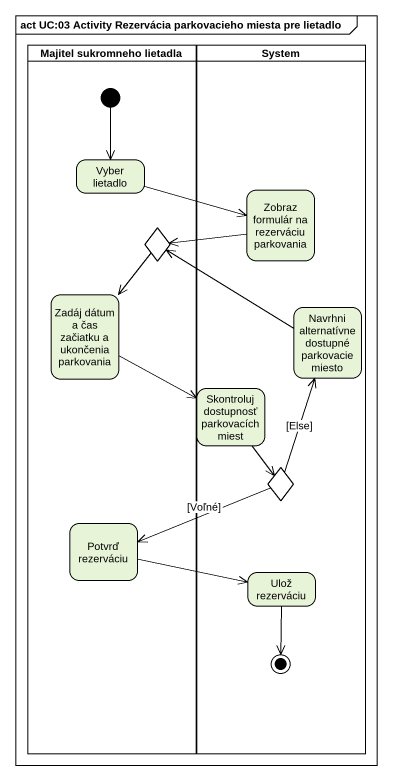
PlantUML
@startuml
mainframe act UC:03 Activity Rezervácia parkovacieho miesta pre lietadlo
hide empty description
state "Majitel sukromneho lietadla" as Majitel_sukromneho_lietadla <<partition>> {
  state "Vyber lietadlo" as Vyber_lietadlo
  state choice1 <<choice>>
  state "Zadáj dátum a čas začiatku a ukončenia parkovania" as Zadáj_dátum_a_čas_začiatku
  state "Potvrď rezerváciu" as Potvrď_rezerváciu
  [*] --> Vyber_lietadlo
}
state System <<partition>> {
  state "Zobraz formulár na rezerváciu parkovania" as Zobraz_formulár_na
  state "Navrhni alternatívne dostupné parkovacie miesto" as Navrhni_alternatívne
  state "Skontroluj dostupnosť parkovacích miest" as Skontroluj_dostupnosť
  state choice2 <<choice>>
  state "Ulož rezerváciu" as Ulož_rezerváciu
  Ulož_rezerváciu --> [*]
}
Vyber_lietadlo -right-> Zobraz_formulár_na
Zobraz_formulár_na -left-> choice1
choice1 --> Zadáj_dátum_a_čas_začiatku
Zadáj_dátum_a_čas_začiatku -right-> Skontroluj_dostupnosť
Navrhni_alternatívne -left-> choice1
Skontroluj_dostupnosť --> choice2
choice2 -up-> Navrhni_alternatívne : [Else]
choice2 -left-> Potvrď_rezerváciu : [Voľné]
Potvrď_rezerváciu -right-> Ulož_rezerváciu
@enduml
